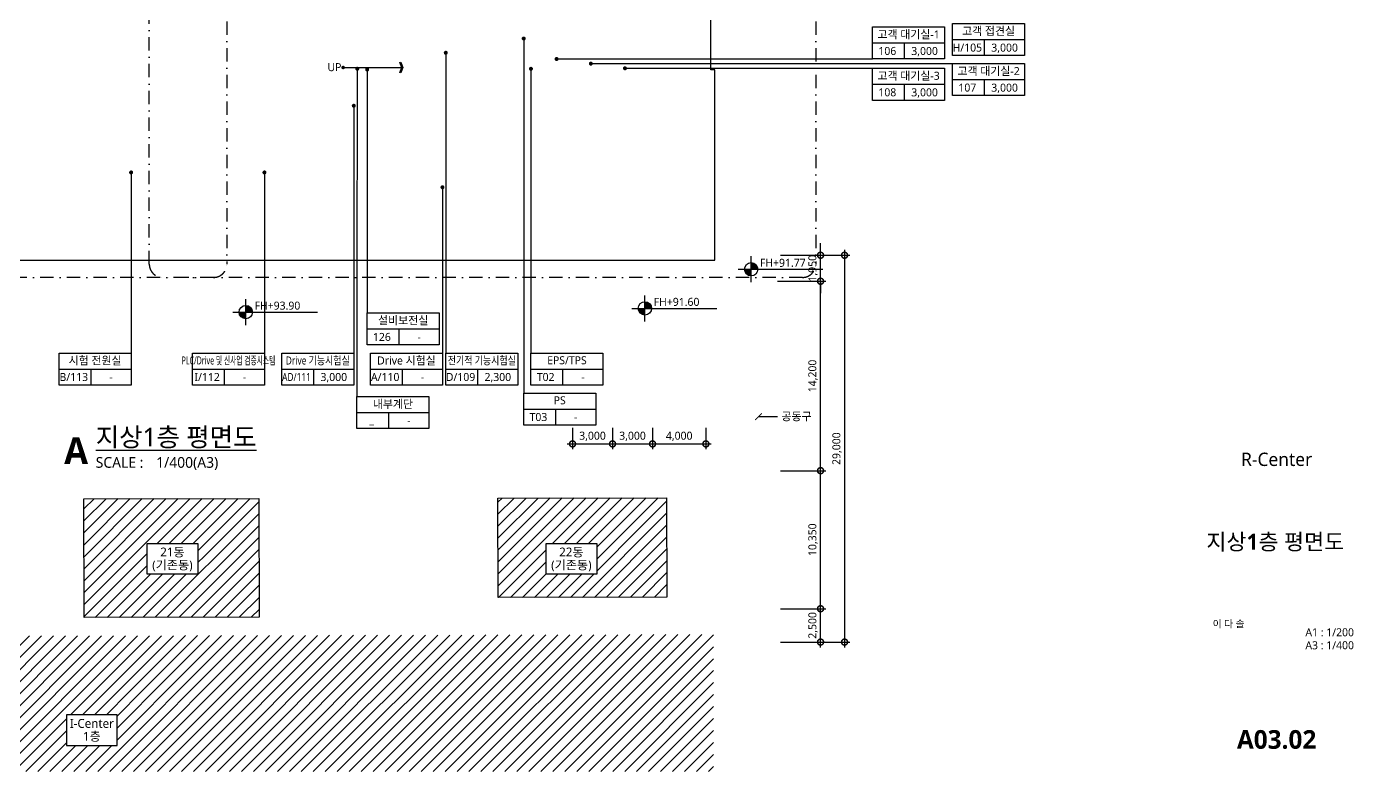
# Model space of a CAD drawing. Header units: millimetres. Extents: x -145104 to 501096, y 3876 to 113496.
# Drawn here: x 62355 to 161857, y 3876 to 59722 of the extents above; entities that cross this region are included whole.
import ezdxf
from ezdxf.enums import TextEntityAlignment as Align

# ---------------------------------------------------------------- set-up
doc = ezdxf.new("R2010")
doc.units = ezdxf.units.MM
doc.header["$LTSCALE"] = 200
doc.linetypes.add('DASHDOT-GAUN', pattern=[10, 5, -2.5, 0, -2.5])
doc.layers.get('DEFPOINTS').update_dxf_attribs({"color": 137})
doc.layers.add('@도면수정사항', color=7, linetype='Continuous', plot=False)
doc.layers.add('AREA', color=30, linetype='Continuous', plot=False)
for name, color, linetype in [('DIM', 7, 'Continuous'), ('HAT', 8, 'Continuous'), ('SYM', 6, 'Continuous'), ('SYM-LEAD', 6, 'Continuous'), ('SYM-LEVEL', 7, 'Continuous'), ('TEXT', 3, 'Continuous'), ('TEXT-NOTE', 6, 'Continuous'), ('XR-SHEET$0$TITLE', 7, 'Continuous'), ('XR-SHEET$1$SHT', 5, 'Continuous'), ('XR-SHEET$1$TEXT', 3, 'Continuous')]:
    doc.layers.add(name, color=color, linetype=linetype)
doc.styles.add('$0$스타일1', font='malgun.ttf')
doc.styles.add('XR-SHEET$0$굴림체(옥산)', font='malgun.ttf')
doc.styles.add('맑은고딕B', font='malgunbd.ttf')
doc.styles.add('스타일1', font='malgun.ttf')
doc.dimstyles.new('CJA', dxfattribs={"dimscale": 300, "dimtxt": 2.7, "dimasz": 1, "dimexe": 2, "dimexo": 3, "dimgap": 1, "dimtad": 1, "dimdec": 0, "dimzin": 1, "dimdsep": 46, "dimlunit": 6, "dimtxsty": '$0$스타일1', "dimblk": 'CJDOT', "dimcen": 0.09, "dimdle": 1, "dimclrd": 256, "dimclre": 256, "dimclrt": 3, "dimadec": 0, "dimazin": 0, "dimtfac": 1, "dimtdec": 0, "dimtix": 1, "dimtmove": 2, "dimatfit": 3, "dimldrblk": 'CJDOT', "dimfxl": 1, "dimtolj": 1, "dimtzin": 1, "dimarcsym": 0})
doc.dimstyles.new('DIM-QD 1', dxfattribs={"dimtxt": 3, "dimasz": 1.5, "dimexe": 1, "dimexo": 0, "dimgap": 1, "dimtad": 1, "dimdec": 3, "dimdsep": 46, "dimlunit": 6, "dimtxsty": '$0$스타일1', "dimblk1": 'ARCHTICK', "dimblk2": 'ARCHTICK', "dimsah": 1, "dimcen": 0, "dimclrd": 256, "dimclre": 256, "dimclrt": 3, "dimazin": 2, "dimtfac": 1, "dimtdec": 3, "dimtix": 1, "dimtmove": 2, "dimatfit": 3, "dimldrblk": 'ARCHTICK', "dimfxl": 1, "dimtolj": 1, "dimtzin": 0, "dimarcsym": 0})

# ---------------------------------------------------------------- blocks, each defined once
blk = doc.blocks.new('XR-SHEET$0$TITLE')
at = {"layer": 'XR-SHEET$0$TITLE', "true_color": 0x000000, "style": 'XR-SHEET$0$굴림체(옥산)'}
for tag, height, p in [('동명칭', 6, (776.77, -457.26)), ('SCALE-A1', 3, (797.5, -522)), ('SCALE-A3', 3, (797.5, -527)), ('DATA', 3, (797.5, -540))]:
    blk.add_attdef(tag, text='', height=height, dxfattribs=at).set_placement(p, align=Align.MIDDLE)
for tag, height, p in [('TITLE1', 6, (776.5, -479.4)), ('TITLE4', 6, (776.5, -484.39)), ('TITLE2', 6, (776.5, -489)), ('TITLE5', 6, (776.5, -493.99)), ('TITLE3', 6, (776.5, -498.7)), ('NAME-1', 3, (760.16, -517.5)), ('NAME-2', 3, (760.16, -526.5)), ('A0.00', 7, (776.5, -561))]:
    blk.add_attdef(tag, text='', height=height, dxfattribs=at).set_placement(p, align=Align.MIDDLE_CENTER)
blk = doc.blocks.new('dwgtitle')
at = {"layer": 'SYM', "color": 3, "style": '스타일1'}
blk.add_text('SCALE :', height=4, dxfattribs=at).set_placement((12.25, -1.4))
at = {"layer": 'SYM', "color": 6, "style": '맑은고딕B'}
blk.add_attdef('A', text='', height=10, dxfattribs=at).set_placement((4.89, 5), align=Align.MIDDLE)
at = {"layer": 'SYM', "color": 3, "style": '스타일1'}
for tag, p, height in [('%%UTITLE', (12.25, 6.59), 7), ('1/100', (34.89, -1.4), 4)]:
    blk.add_attdef(tag, p, '', height=height, dxfattribs=at)
blk = doc.blocks.new('room')
at = {"layer": 'TEXT-NOTE'}
for p, q in [((0, 0), (0, 12)), ((0, 12), (27, 12)), ((27, 12), (27, 0)), ((0, 6), (27, 6)), ((12, 0), (12, 6)), ((27, 0), (0, 0))]:
    blk.add_line(p, q, dxfattribs=at)
at = {"layer": 'TEXT-NOTE', "color": 3, "style": '스타일1'}
for tag, p in [('실명', (13.5, 9.28)), ('101', (5.53, 3.02)), ('2400', (19.5, 3))]:
    blk.add_attdef(tag, text='', height=3, dxfattribs=at).set_placement(p, align=Align.MIDDLE)
blk = doc.blocks.new('_ARCHTICK')
at = {"color": 0, "linetype": 'ByBlock', "const_width": 0.15}
blk.add_lwpolyline([(-0.5, -0.5), (0.5, 0.5)], dxfattribs=at)
blk = doc.blocks.new('arrowx')
at = {"layer": 'SYM', "color": 6}
blk.add_lwpolyline([(-0.2, -0.5), (-0.29, -0.46), (-0.11, 0), (-0.29, 0.46), (-0.2, 0.5), (0, 0)], close=True, dxfattribs=at)
for points in [[(-0.2, 0.5), (-0.29, 0.46), (0, 0), (-0.11, 0)], [(0, 0), (-0.11, 0), (-0.2, -0.5), (-0.29, -0.46)]]:
    blk.add_solid(points, dxfattribs=at)
blk = doc.blocks.new('LEVEL1')
at = {"layer": 'SYM-LEVEL'}
h = blk.add_hatch(color=6, dxfattribs=at)
edge = h.paths.add_edge_path()
edge.add_ellipse((4.87, 0), major_axis=(1.77, 1.77), ratio=1, start_angle=405, end_angle=495)
edge.add_line((2.37, 0), (4.87, 0))
edge.add_line((4.87, 0), (4.87, 2.5))
edge = h.paths.add_edge_path()
edge.add_ellipse((4.87, 0), major_axis=(1.77, 1.77), ratio=1, start_angle=225, end_angle=315)
edge.add_line((7.37, 0), (4.87, 0))
edge.add_line((4.87, 0), (4.87, -2.5))
at = {"layer": 'SYM-LEVEL', "color": 6}
for p, q in [((0, 0), (9.74, 0)), ((4.87, 4.87), (4.87, -4.87)), ((9.07, 0), (31.8, 0))]:
    blk.add_line(p, q, dxfattribs=at)
blk.add_ellipse((4.87, 0), major_axis=(1.77, 1.77), ratio=1, start_param=5.497787, end_param=11.780972, dxfattribs=at)
at = {"layer": 'SYM-LEVEL', "color": 3, "style": '스타일1'}
for tag, p in [('1층-바닥마감', (8.16, 1.11)), ('EL-+100', (8.16, -3.93))]:
    blk.add_attdef(tag, p, '', height=3, dxfattribs=at)
blk = doc.blocks.new('_DotSmall')
at = {"color": 0, "linetype": 'ByBlock', "const_width": 0.5}
blk.add_lwpolyline([(-0.0625, 0, 1), (0.0625, 0, 1)], format="xyb", close=True, dxfattribs=at)
blk = doc.blocks.new('*D164')
at = {"layer": 'DEFPOINTS', "color": 0, "transparency": 16777216}
for p in [(118296, 42576), (118296, 13576), (123696, 13576)]:
    blk.add_point(p, dxfattribs=at)
at = {"layer": 'DIM', "color": 7, "lineweight": -2, "transparency": 16777216}
for p, q in [((123696, 42976), (123696, 13176)), ((118896, 42576), (124096, 42576)), ((118896, 13576), (124096, 13576))]:
    blk.add_line(p, q, dxfattribs=at)
at = {"layer": 'DIM', "color": 7, "lineweight": -2, "transparency": 16777216, "xscale": 900, "yscale": 900, "zscale": 900}
for p, rotation in [((123696, 42576), 90), ((123696, 13576), 270)]:
    blk.add_blockref('_DotSmall', p, dxfattribs=dict(at, rotation=rotation))
at = {"layer": 'DIM', "color": 3, "transparency": 16777216, "insert": (123136, 28076), "char_height": 600, "attachment_point": 5, "rotation": 90, "style": '$0$스타일1'}
blk.add_mtext('\\A1;29,000', dxfattribs=at)
blk = doc.blocks.new('CJDOT')
blk.add_line((-2, 0), (2, 0))
at = {"const_width": 0.5}
blk.add_lwpolyline([(-0.25, 0, 1), (0.25, 0, 1)], format="xyb", close=True, dxfattribs=at)
blk = doc.blocks.new('*D165')
at = {"layer": 'DEFPOINTS', "color": 0, "transparency": 16777216}
for p in [(118296, 42576), (121896, 42576), (118078, 40626)]:
    blk.add_point(p, dxfattribs=at)
at = {"layer": 'DIM', "color": 7, "lineweight": -2, "transparency": 16777216}
for p, q in [((121896, 42576), (121896, 43476)), ((118896, 42576), (122296, 42576)), ((121896, 40626), (121896, 42576)), ((118678, 40626), (122296, 40626)), ((121896, 40626), (121896, 39726))]:
    blk.add_line(p, q, dxfattribs=at)
at = {"layer": 'DIM', "color": 7, "lineweight": -2, "transparency": 16777216, "xscale": 900, "yscale": 900, "zscale": 900}
for p, rotation in [((121896, 42576), 270), ((121896, 40626), 90)]:
    blk.add_blockref('_DotSmall', p, dxfattribs=dict(at, rotation=rotation))
at = {"layer": 'DIM', "color": 3, "transparency": 16777216, "insert": (121334, 41601), "char_height": 600, "attachment_point": 5, "rotation": 90, "style": '$0$스타일1'}
blk.add_mtext('\\A1;1,950', dxfattribs=at)
blk = doc.blocks.new('*D166')
at = {"layer": 'DEFPOINTS', "color": 0, "transparency": 16777216}
for p in [(118296, 40626), (121896, 40626), (118296, 26426)]:
    blk.add_point(p, dxfattribs=at)
at = {"layer": 'DIM', "color": 7, "lineweight": -2, "transparency": 16777216}
for p, q in [((121896, 26026), (121896, 41026)), ((118896, 40626), (122296, 40626)), ((118896, 26426), (122296, 26426))]:
    blk.add_line(p, q, dxfattribs=at)
at = {"layer": 'DIM', "color": 7, "lineweight": -2, "transparency": 16777216, "xscale": 900, "yscale": 900, "zscale": 900}
for p, rotation in [((121896, 40626), 90), ((121896, 26426), 270)]:
    blk.add_blockref('_DotSmall', p, dxfattribs=dict(at, rotation=rotation))
at = {"layer": 'DIM', "color": 3, "transparency": 16777216, "insert": (121334, 33526), "char_height": 600, "attachment_point": 5, "rotation": 90, "style": '$0$스타일1'}
blk.add_mtext('\\A1;14,200', dxfattribs=at)
blk = doc.blocks.new('*D167')
at = {"layer": 'DEFPOINTS', "color": 0, "transparency": 16777216}
for p in [(118296, 26426), (121896, 26426), (118296, 16076)]:
    blk.add_point(p, dxfattribs=at)
at = {"layer": 'DIM', "color": 7, "lineweight": -2, "transparency": 16777216}
for p, q in [((118896, 26426), (122296, 26426)), ((121896, 15676), (121896, 26826)), ((118896, 16076), (122296, 16076))]:
    blk.add_line(p, q, dxfattribs=at)
at = {"layer": 'DIM', "color": 7, "lineweight": -2, "transparency": 16777216, "xscale": 900, "yscale": 900, "zscale": 900}
for p, rotation in [((121896, 26426), 90), ((121896, 16076), 270)]:
    blk.add_blockref('_DotSmall', p, dxfattribs=dict(at, rotation=rotation))
at = {"layer": 'DIM', "color": 3, "transparency": 16777216, "insert": (121334, 21251), "char_height": 600, "attachment_point": 5, "rotation": 90, "style": '$0$스타일1'}
blk.add_mtext('\\A1;10,350', dxfattribs=at)
blk = doc.blocks.new('*D168')
at = {"layer": 'DEFPOINTS', "color": 0, "transparency": 16777216}
for p in [(118296, 16076), (121896, 16076), (118296, 13576)]:
    blk.add_point(p, dxfattribs=at)
at = {"layer": 'DIM', "color": 7, "lineweight": -2, "transparency": 16777216}
for p, q in [((118896, 16076), (122296, 16076)), ((121896, 13176), (121896, 16476)), ((118896, 13576), (122296, 13576))]:
    blk.add_line(p, q, dxfattribs=at)
at = {"layer": 'DIM', "color": 7, "lineweight": -2, "transparency": 16777216, "xscale": 900, "yscale": 900, "zscale": 900}
for p, rotation in [((121896, 16076), 90), ((121896, 13576), 270)]:
    blk.add_blockref('_DotSmall', p, dxfattribs=dict(at, rotation=rotation))
at = {"layer": 'DIM', "color": 3, "transparency": 16777216, "insert": (121336, 14826), "char_height": 600, "attachment_point": 5, "rotation": 90, "style": '$0$스타일1'}
blk.add_mtext('\\A1;2,500', dxfattribs=at)
blk = doc.blocks.new('*D214')
at = {"layer": 'DEFPOINTS', "color": 0, "transparency": 16777216}
for p in [(103296, 30234), (106296, 30234), (106296, 28434)]:
    blk.add_point(p, dxfattribs=at)
at = {"layer": 'DIM', "color": 7, "lineweight": -2, "transparency": 16777216}
for p, q in [((103296, 29634), (103296, 28034)), ((106296, 29634), (106296, 28034)), ((102896, 28434), (106696, 28434))]:
    blk.add_line(p, q, dxfattribs=at)
at = {"layer": 'DIM', "color": 7, "lineweight": -2, "transparency": 16777216, "xscale": 900, "yscale": 900, "zscale": 900, "rotation": 180}
blk.add_blockref('_DotSmall', (103296, 28434), dxfattribs=at)
at = {"layer": 'DIM', "color": 7, "lineweight": -2, "transparency": 16777216, "xscale": 900, "yscale": 900, "zscale": 900}
blk.add_blockref('_DotSmall', (106296, 28434), dxfattribs=at)
at = {"layer": 'DIM', "color": 3, "transparency": 16777216, "insert": (104796, 28994), "char_height": 600, "attachment_point": 5, "style": '스타일1'}
blk.add_mtext('\\A1;3,000', dxfattribs=at)
blk = doc.blocks.new('*D212')
at = {"layer": 'DEFPOINTS', "color": 0, "transparency": 16777216}
for p in [(106296, 30234), (109296, 30234), (109296, 28434)]:
    blk.add_point(p, dxfattribs=at)
at = {"layer": 'DIM', "color": 7, "lineweight": -2, "transparency": 16777216}
for p, q in [((106296, 29634), (106296, 28034)), ((109296, 29634), (109296, 28034)), ((105896, 28434), (109696, 28434))]:
    blk.add_line(p, q, dxfattribs=at)
at = {"layer": 'DIM', "color": 7, "lineweight": -2, "transparency": 16777216, "xscale": 900, "yscale": 900, "zscale": 900, "rotation": 180}
blk.add_blockref('_DotSmall', (106296, 28434), dxfattribs=at)
at = {"layer": 'DIM', "color": 7, "lineweight": -2, "transparency": 16777216, "xscale": 900, "yscale": 900, "zscale": 900}
blk.add_blockref('_DotSmall', (109296, 28434), dxfattribs=at)
at = {"layer": 'DIM', "color": 3, "transparency": 16777216, "insert": (107796, 28994), "char_height": 600, "attachment_point": 5, "style": '스타일1'}
blk.add_mtext('\\A1;3,000', dxfattribs=at)
blk = doc.blocks.new('*D213')
at = {"layer": 'DEFPOINTS', "color": 0, "transparency": 16777216}
for p in [(109296, 30234), (113296, 30234), (113296, 28434)]:
    blk.add_point(p, dxfattribs=at)
at = {"layer": 'DIM', "color": 7, "lineweight": -2, "transparency": 16777216}
for p, q in [((109296, 29634), (109296, 28034)), ((113296, 29634), (113296, 28034)), ((108896, 28434), (113696, 28434))]:
    blk.add_line(p, q, dxfattribs=at)
at = {"layer": 'DIM', "color": 7, "lineweight": -2, "transparency": 16777216, "xscale": 900, "yscale": 900, "zscale": 900, "rotation": 180}
blk.add_blockref('_DotSmall', (109296, 28434), dxfattribs=at)
at = {"layer": 'DIM', "color": 7, "lineweight": -2, "transparency": 16777216, "xscale": 900, "yscale": 900, "zscale": 900}
blk.add_blockref('_DotSmall', (113296, 28434), dxfattribs=at)
at = {"layer": 'DIM', "color": 3, "transparency": 16777216, "insert": (111296, 28994), "char_height": 600, "attachment_point": 5, "style": '스타일1'}
blk.add_mtext('\\A1;4,000', dxfattribs=at)

msp = doc.modelspace()

# ---------------------------------------------------------------- hatches: boundary and pattern name
at = {"layer": 'HAT'}
h = msp.add_hatch(dxfattribs=at)
h.set_pattern_fill('ANSI31', color=256, scale=200)
h.paths.add_polyline_path([(66657.8, 24321.8), (79770.5, 24351.1), (79790.4, 15452.1), (66677.7, 15422.8)])
h = msp.add_hatch(dxfattribs=at)
h.set_pattern_fill('ANSI31', color=256, scale=200)
h.paths.add_polyline_path([(97700.4, 24369.4), (110341.4, 24397.6), (110358, 16940.5), (97717.1, 16912.3)])
h = msp.add_hatch(dxfattribs=at)
h.set_pattern_fill('ANSI31', color=256, scale=200)
h.set_pattern_definition([(45, (892.6, 118476.2), (-449.0128, 449.0128), [])])
h.paths.add_polyline_path([(113866.1, 14146.2), (12499.4, 13919.9), (12521.9, 3876.2), (113862.6, 3876.2)])

# ---------------------------------------------------------------- linework, layer by layer
at = {"layer": '@도면수정사항'}
for points in [[(66657.8, 24321.8), (79770.5, 24351.1), (79790.4, 15452.1), (66677.7, 15422.8)], [(97700.4, 24369.4), (110341.4, 24397.6), (110358, 16940.5), (97717.1, 16912.3)]]:
    msp.add_lwpolyline(points, close=True, dxfattribs=at)
at = {"layer": 'AREA'}
msp.add_lwpolyline([(113963.6, 56478.7), (113656.1, 56478.7), (113656.1, 72208.7), (113963.6, 72208.7), (113963.6, 85943.7), (41928.6, 85943.7), (41928.6, 42208.9), (113963.6, 42208.9)], close=True, dxfattribs=at)
at = {"layer": 'SYM'}
msp.add_line((86029.4, 56651.2), (90576.1, 56651.2), dxfattribs=at)
at = {"layer": 'SYM', "color": 3, "linetype": 'DASHDOT-GAUN'}
for points in [[(41458, 87114), (76375.7, 87114, -0.4142136), (77375.7, 86114), (77375.7, 41914, -0.4142136), (76375.7, 40914), (41458, 40914, -0.4142136), (40458, 41914), (40458, 86114, -0.4142136)], [(72556.4, 87114), (120536.1, 87114, -0.4142136), (121536.1, 86114), (121536.1, 41914, -0.4142136), (120536.1, 40914), (72556.4, 40914, -0.4142136), (71556.4, 41914), (71556.4, 86114, -0.4142136)]]:
    msp.add_lwpolyline(points, format="xyb", close=True, dxfattribs=at)
at = {"layer": 'SYM', "const_width": 133.3}
msp.add_lwpolyline([(86096.1, 56717.9, 1), (86096.1, 56584.5, 1)], format="xyb", close=True, dxfattribs=at)

# ---------------------------------------------------------------- block references
at = {"layer": 'SYM', "xscale": 800.0000000000002, "yscale": 800.0000000000002, "zscale": 800.0000000000002}
msp.add_blockref('arrowx', (90576.1, 56651.2), dxfattribs=at)
at = {"layer": 'SYM', "xscale": 200.0000000000001, "yscale": 200.0000000000001, "zscale": 200.0000000000001}
msp.add_blockref('dwgtitle', (65093.7, 26923.5), dxfattribs=at).add_auto_attribs({'%%UTITLE': '%%u지상1층 평면도', '1/100': '1/400(A3)', 'A': 'A'})
at = {"layer": 'SYM-LEVEL'}
ref = msp.add_blockref('LEVEL1', (115717.5, 41523.3), dxfattribs=dict(at, xscale=-200.0000000000001, yscale=200.0000000000001, zscale=200.0000000000001, rotation=180))
ref.add_attrib('EL-+100', 'FH+91.77', (117349, 41709.3), dxfattribs={"color": 3, "height": 600, "style": '스타일1'})
ref = msp.add_blockref('LEVEL1', (77823.7, 38314.8), dxfattribs=dict(at, xscale=-200.0000000000001, yscale=200.0000000000001, zscale=200.0000000000001, rotation=180))
ref.add_attrib('EL-+100', 'FH+93.90', (79455.1, 38500.8), dxfattribs={"color": 3, "height": 600, "style": '스타일1'})
ref = msp.add_blockref('LEVEL1', (107752.5, 38595.6, 91603.3), dxfattribs=dict(at, xscale=-200.0000000000001, yscale=200.0000000000001, zscale=200.0000000000001, rotation=180))
ref.add_attrib('EL-+100', 'FH+91.60', (109383.9, 38781.6, 91603.3), dxfattribs={"color": 3, "height": 600, "style": '스타일1'})
at = {"layer": 'TEXT'}
ref = msp.add_blockref('XR-SHEET$0$TITLE', (796.1, -323.8), dxfattribs=dict(at, xscale=200, yscale=200, zscale=200))
ref.add_attrib('TITLE2', '지상1층 평면도', dxfattribs={"layer": 'XR-SHEET$1$SHT', "color": 4, "true_color": 0x000004, "height": 1200, "style": '맑은고딕B'}).set_placement((155996.1, 21093.4), align=Align.MIDDLE_CENTER)
ref.add_attrib('NAME-1', '이 다 솔', dxfattribs={"layer": 'XR-SHEET$1$TEXT', "color": 3, "true_color": 0x000003, "height": 540, "style": '스타일1'}).set_placement((151296.1, 14942.7, 2754.3), align=Align.MIDDLE_LEFT)
ref.add_attrib('SCALE-A1', 'A1 : 1/200', dxfattribs={"layer": 'XR-SHEET$1$SHT', "color": 3, "true_color": 0x000003, "height": 600, "style": '스타일1'}).set_placement((160074.3, 14310.6), align=Align.MIDDLE_CENTER)
ref.add_attrib('SCALE-A3', 'A3 : 1/400', dxfattribs={"layer": 'XR-SHEET$1$SHT', "color": 3, "true_color": 0x000003, "height": 600, "style": '스타일1'}).set_placement((160074.3, 13337.7), align=Align.MIDDLE_CENTER)
ref.add_attrib('A0.00', 'A03.02', dxfattribs={"layer": 'XR-SHEET$1$SHT', "color": 4, "true_color": 0x000004, "height": 1400, "style": '맑은고딕B'}).set_placement((156096.1, 6276.2), align=Align.MIDDLE_CENTER)
at = {"layer": 'TEXT-NOTE'}
ref = msp.add_blockref('room', (131797.6, 57542), dxfattribs=dict(at, xscale=200, yscale=200, zscale=200))
ref.add_attrib('2400', '3,000', dxfattribs={"color": 3, "height": 600, "style": '스타일1'}).set_placement((135697.6, 58142), align=Align.MIDDLE_CENTER)
ref.add_attrib('101', 'H/105', dxfattribs={"color": 3, "height": 600, "style": '스타일1'}).set_placement((132902.9, 58145.6), align=Align.MIDDLE)
ref.add_attrib('실명', '고객 접견실', dxfattribs={"color": 3, "height": 600, "style": '스타일1'}).set_placement((134497.6, 59398.4), align=Align.MIDDLE)
ref = msp.add_blockref('room', (125797.6, 57290.2), dxfattribs=dict(at, xscale=200, yscale=200, zscale=200))
ref.add_attrib('2400', '3,000', dxfattribs={"color": 3, "height": 600, "style": '스타일1'}).set_placement((129697.6, 57890.2), align=Align.MIDDLE_CENTER)
ref.add_attrib('101', '106', dxfattribs={"color": 3, "height": 600, "style": '스타일1'}).set_placement((126902.9, 57893.8), align=Align.MIDDLE)
ref.add_attrib('실명', '고객 대기실-1', dxfattribs={"color": 3, "height": 600, "style": '스타일1'}).set_placement((128497.6, 59146.6), align=Align.MIDDLE)
ref = msp.add_blockref('room', (131797.6, 54542), dxfattribs=dict(at, xscale=200, yscale=200, zscale=200))
ref.add_attrib('2400', '3,000', dxfattribs={"color": 3, "height": 600, "style": '스타일1'}).set_placement((135697.6, 55142), align=Align.MIDDLE_CENTER)
ref.add_attrib('101', '107', dxfattribs={"color": 3, "height": 600, "style": '스타일1'}).set_placement((132902.9, 55145.6), align=Align.MIDDLE)
ref.add_attrib('실명', '고객 대기실-2', dxfattribs={"color": 3, "height": 600, "style": '스타일1'}).set_placement((134497.6, 56398.4), align=Align.MIDDLE)
ref = msp.add_blockref('room', (125797.6, 54190.2), dxfattribs=dict(at, xscale=200, yscale=200, zscale=200))
ref.add_attrib('2400', '3,000', dxfattribs={"color": 3, "height": 600, "style": '스타일1'}).set_placement((129697.6, 54790.2), align=Align.MIDDLE_CENTER)
ref.add_attrib('101', '108', dxfattribs={"color": 3, "height": 600, "style": '스타일1'}).set_placement((126902.9, 54793.8), align=Align.MIDDLE)
ref.add_attrib('실명', '고객 대기실-3', dxfattribs={"color": 3, "height": 600, "style": '스타일1'}).set_placement((128497.6, 56046.6), align=Align.MIDDLE)
ref = msp.add_blockref('room', (87897.5, 35848.5), dxfattribs=dict(at, xscale=200, yscale=200, zscale=200))
ref.add_attrib('2400', '-', dxfattribs={"color": 3, "height": 600, "style": '스타일1'}).set_placement((91797.5, 36448.5), align=Align.MIDDLE_CENTER)
ref.add_attrib('101', '126', dxfattribs={"color": 3, "height": 600, "style": '스타일1'}).set_placement((89002.8, 36452.1), align=Align.MIDDLE)
ref.add_attrib('실명', '설비보전실', dxfattribs={"color": 3, "height": 600, "style": '스타일1'}).set_placement((90597.5, 37704.9), align=Align.MIDDLE)
ref = msp.add_blockref('room', (64794.8, 32846.8), dxfattribs=dict(at, xscale=200, yscale=200, zscale=200))
ref.add_attrib('2400', '-', dxfattribs={"color": 3, "height": 600, "style": '스타일1'}).set_placement((68694.8, 33446.8), align=Align.MIDDLE_CENTER)
ref.add_attrib('101', 'B/113', dxfattribs={"color": 3, "height": 600, "style": '스타일1'}).set_placement((65900.1, 33450.4), align=Align.MIDDLE)
ref.add_attrib('실명', '시험 전원실', dxfattribs={"color": 3, "height": 600, "style": '스타일1'}).set_placement((67494.8, 34703.2), align=Align.MIDDLE)
ref = msp.add_blockref('room', (74794.8, 32846.8), dxfattribs=dict(at, xscale=200, yscale=200, zscale=200))
ref.add_attrib('2400', '-', dxfattribs={"color": 3, "height": 600, "style": '스타일1'}).set_placement((78694.8, 33446.8), align=Align.MIDDLE_CENTER)
ref.add_attrib('101', 'I/112', dxfattribs={"color": 3, "height": 600, "style": '스타일1'}).set_placement((75900.1, 33450.4), align=Align.MIDDLE)
ref.add_attrib('실명', 'PLC/Drive 및 신사업 검증시스템', dxfattribs={"color": 3, "height": 600, "style": '스타일1', "width": 0.6}).set_placement((77494.8, 34703.2), align=Align.MIDDLE)
ref = msp.add_blockref('room', (81494.8, 32846.8), dxfattribs=dict(at, xscale=200, yscale=200, zscale=200))
ref.add_attrib('2400', '3,000', dxfattribs={"color": 3, "height": 600, "style": '스타일1'}).set_placement((85394.8, 33446.8), align=Align.MIDDLE_CENTER)
ref.add_attrib('101', 'AD/111', dxfattribs={"color": 3, "height": 600, "style": '스타일1', "width": 0.8}).set_placement((82600.1, 33450.4), align=Align.MIDDLE)
ref.add_attrib('실명', 'Drive 기능시험실', dxfattribs={"color": 3, "height": 600, "style": '스타일1', "width": 0.8}).set_placement((84194.8, 34703.2), align=Align.MIDDLE)
ref = msp.add_blockref('room', (88143.1, 32846.8), dxfattribs=dict(at, xscale=200, yscale=200, zscale=200))
ref.add_attrib('2400', '-', dxfattribs={"color": 3, "height": 600, "style": '스타일1'}).set_placement((92043.1, 33446.8), align=Align.MIDDLE_CENTER)
ref.add_attrib('101', 'A/110', dxfattribs={"color": 3, "height": 600, "style": '스타일1'}).set_placement((89248.4, 33450.4), align=Align.MIDDLE)
ref.add_attrib('실명', 'Drive 시험실', dxfattribs={"color": 3, "height": 600, "style": '스타일1'}).set_placement((90843.1, 34703.2), align=Align.MIDDLE)
ref = msp.add_blockref('room', (93794.8, 32846.8), dxfattribs=dict(at, xscale=200, yscale=200, zscale=200))
ref.add_attrib('2400', '2,300', dxfattribs={"color": 3, "height": 600, "style": '스타일1'}).set_placement((97694.8, 33446.8), align=Align.MIDDLE_CENTER)
ref.add_attrib('101', 'D/109', dxfattribs={"color": 3, "height": 600, "style": '스타일1'}).set_placement((94900.1, 33450.4), align=Align.MIDDLE)
ref.add_attrib('실명', '전기적 기능시험실', dxfattribs={"color": 3, "height": 600, "style": '스타일1', "width": 0.8}).set_placement((96494.8, 34703.2), align=Align.MIDDLE)
ref = msp.add_blockref('room', (100179.1, 32846.8), dxfattribs=dict(at, xscale=200, yscale=200, zscale=200))
ref.add_attrib('2400', '-', dxfattribs={"color": 3, "height": 600, "style": '스타일1'}).set_placement((104079.1, 33446.8), align=Align.MIDDLE_CENTER)
ref.add_attrib('101', 'T02', dxfattribs={"color": 3, "height": 600, "style": '스타일1'}).set_placement((101284.4, 33450.4), align=Align.MIDDLE)
ref.add_attrib('실명', 'EPS/TPS', dxfattribs={"color": 3, "height": 600, "style": '스타일1'}).set_placement((102879.1, 34703.2), align=Align.MIDDLE)
ref = msp.add_blockref('room', (87126.5, 29576.2), dxfattribs=dict(at, xscale=200, yscale=200, zscale=200))
ref.add_attrib('2400', '-', dxfattribs={"color": 3, "height": 600, "style": '스타일1'}).set_placement((91026.5, 30176.2), align=Align.MIDDLE_CENTER)
ref.add_attrib('101', '_', dxfattribs={"color": 3, "height": 600, "style": '스타일1'}).set_placement((88231.8, 30179.8), align=Align.MIDDLE)
ref.add_attrib('실명', '내부계단', dxfattribs={"color": 3, "height": 600, "style": '스타일1'}).set_placement((89826.5, 31432.6), align=Align.MIDDLE)
ref = msp.add_blockref('room', (99636.2, 29846.8), dxfattribs=dict(at, xscale=200, yscale=200, zscale=200))
ref.add_attrib('2400', '-', dxfattribs={"color": 3, "height": 600, "style": '스타일1'}).set_placement((103536.2, 30446.8), align=Align.MIDDLE_CENTER)
ref.add_attrib('101', 'T03', dxfattribs={"color": 3, "height": 600, "style": '스타일1'}).set_placement((100741.5, 30450.4), align=Align.MIDDLE)
ref.add_attrib('실명', 'PS', dxfattribs={"color": 3, "height": 600, "style": '스타일1'}).set_placement((102336.2, 31703.2), align=Align.MIDDLE)

# ---------------------------------------------------------------- texts
at = {"layer": 'TEXT', "color": 3, "style": '스타일1'}
msp.add_text('UP', height=600, dxfattribs=at).set_placement((85443.3, 56377.5), align=Align.CENTER)
msp.add_text('공동구', height=600, dxfattribs=at).set_placement((118965.6, 30194.2))
at = {"layer": 'TEXT', "style": '스타일1'}
msp.add_text('R-Center', height=1000, dxfattribs=at).set_placement((156096.1, 27276.2), align=Align.MIDDLE_CENTER)

# ---------------------------------------------------------------- dimensions: what is measured, and where the dimension line sits
at = {"layer": 'DIM'}
for base, p1, p2, picture, middle in [((121896.1, 42576.2), (118078.1, 40626.2), (118296.1, 42576.2), '*D165', (121334.1, 41601.2)), ((123696.1, 13576.2), (118296.1, 42576.2), (118296.1, 13576.2), '*D164', (123135.7, 28076.2)), ((121896.1, 40626.2), (118296.1, 26426.2), (118296.1, 40626.2), '*D166', (121334.1, 33526.2)), ((121896.1, 26426.2), (118296.1, 16076.2), (118296.1, 26426.2), '*D167', (121334.1, 21251.2)), ((121896.1, 16076.2), (118296.1, 13576.2), (118296.1, 16076.2), '*D168', (121335.7, 14826.2))]:
    dim = msp.add_linear_dim(base=base, p1=p1, p2=p2, angle=90, dimstyle='CJA', override={"dimscale": 200, "dimtxt": 3, "dimasz": 4.5, "dimblk1": 'DotSmall', "dimblk2": 'DotSmall', "dimsah": 1, "dimdle": 2, "dimclrd": 7, "dimclre": 7}, dxfattribs=at)
    dim.commit()
    dim.dimension.update_dxf_attribs({"geometry": picture, "text_midpoint": middle})
for base, p1, p2, picture, middle in [((106296.1, 28433.6), (103296.1, 30233.6), (106296.1, 30233.6), '*D214', (104796.1, 28994)), ((109296.1, 28433.6), (106296.1, 30233.6), (109296.1, 30233.6), '*D212', (107796.1, 28994)), ((113296.1, 28433.6), (109296.1, 30233.6), (113296.1, 30233.6), '*D213', (111296.1, 28994))]:
    dim = msp.add_linear_dim(base=base, p1=p1, p2=p2, dimstyle='CJA', override={"dimscale": 200, "dimtxt": 3, "dimasz": 4.5, "dimtxsty": '스타일1', "dimblk1": 'DotSmall', "dimblk2": 'DotSmall', "dimsah": 1, "dimdle": 2, "dimclrd": 7, "dimclre": 7}, dxfattribs=at)
    dim.commit()
    dim.dimension.update_dxf_attribs({"geometry": picture, "text_midpoint": middle})

# ---------------------------------------------------------------- leaders
at = {"layer": 'SYM-LEAD'}
for points, override in [([(99636.2, 58824.8), (99636.2, 40126.4), (99636.2, 32246.8)], {"dimscale": 200, "dimasz": 1.5, "dimtad": 0, "dimclrd": 6, "dimldrblk": 'DOT'}), ([(93794.8, 57757), (93794.8, 40126.4), (93794.8, 35246.8)], {"dimscale": 200, "dimasz": 1.5, "dimtad": 0, "dimclrd": 6, "dimldrblk": 'DOT'}), ([(102100.3, 57290.2), (114418, 57290.2), (125797.6, 57290.2)], {"dimscale": 200, "dimasz": 1.5, "dimtad": 0, "dimclrd": 6, "dimldrblk": 'DOT'}), ([(104670.5, 56942), (126918, 56942), (131797.6, 56942)], {"dimscale": 200, "dimasz": 1.5, "dimtad": 0, "dimclrd": 6, "dimldrblk": 'DOT'}), ([(107229.9, 56590.2), (114418, 56590.2), (125797.6, 56590.2)], {"dimscale": 200, "dimasz": 1.5, "dimtad": 0, "dimclrd": 6, "dimldrblk": 'DOT'}), ([(87157.3, 56556.7), (87126.5, 39855.8), (87126.5, 31976.2)], {"dimscale": 200, "dimasz": 1.5, "dimtad": 0, "dimclrd": 6, "dimldrblk": 'DOT'}), ([(87897.5, 56505.5), (87897.5, 43128.1), (87897.5, 38248.5)], {"dimscale": 200, "dimasz": 1.5, "dimtad": 0, "dimclrd": 6, "dimldrblk": 'DOT'}), ([(100179.1, 56554.4), (100179.1, 40126.4), (100179.1, 35246.8)], {"dimscale": 200, "dimasz": 1.5, "dimtad": 0, "dimclrd": 6, "dimldrblk": 'DOT'}), ([(86894.8, 53785.5), (86894.8, 40126.4), (86894.8, 35246.8)], {"dimscale": 200, "dimasz": 1.5, "dimtad": 0, "dimclrd": 6, "dimldrblk": 'DOT'}), ([(70194.8, 48785.5), (70194.8, 40126.4), (70194.8, 35246.8)], {"dimscale": 200, "dimasz": 1.5, "dimtad": 0, "dimclrd": 6, "dimldrblk": 'DOT'}), ([(80194.8, 48785.5), (80194.8, 40126.4), (80194.8, 35246.8)], {"dimscale": 200, "dimasz": 1.5, "dimtad": 0, "dimclrd": 6, "dimldrblk": 'DOT'}), ([(93543.1, 47672.2), (93543.1, 40126.4), (93543.1, 35246.8)], {"dimscale": 200, "dimasz": 1.5, "dimtad": 0, "dimclrd": 6, "dimldrblk": 'DOT'}), ([(117238.8, 30479.4), (118637.7, 30479.4), (118663.7, 30479.4)], {"dimscale": 200, "dimasz": 2.5, "dimtad": 0, "dimclrd": 6})]:
    msp.add_leader(points, dimstyle='DIM-QD 1', override=override, dxfattribs=at)

# ---------------------------------------------------------------- next in the draw order: wipeouts: each hides what was drawn before it
for points in [[(71394.9, 20973), (71394.9, 18661.7), (75197.2, 18661.7), (75197.2, 20973)], [(101311.2, 20973), (101311.2, 18661.7), (105113.5, 18661.7), (105113.5, 20973)], [(65351.3, 8126.1), (65351.3, 5814.8), (69153.6, 5814.8), (69153.6, 8126.1)]]:
    msp.add_wipeout(points)

# ---------------------------------------------------------------- next in the draw order: linework, layer by layer
for points in [[(71394.9, 20973), (75197.2, 20973), (75197.2, 18661.7), (71394.9, 18661.7)], [(101311.2, 20973), (105113.5, 20973), (105113.5, 18661.7), (101311.2, 18661.7)]]:
    msp.add_lwpolyline(points, close=True)

# ---------------------------------------------------------------- next in the draw order: texts
at = {"layer": 'TEXT', "style": '스타일1'}
for s, p in [('21동', (73294.8, 20325.9)), ('22동', (103211.1, 20325.9)), ('(기존동)', (73294.8, 19355)), ('(기존동)', (103211.1, 19355)), ('I-Center', (67251.2, 7479)), ('1층', (67251.2, 6508.1))]:
    msp.add_text(s, height=666.67, dxfattribs=at).set_placement(p, align=Align.MIDDLE_CENTER)

# ---------------------------------------------------------------- next in the draw order: wipeouts: each hides what was drawn before it
msp.add_wipeout([(65351.3, 8126.1), (65351.3, 5814.8), (69153.6, 5814.8), (69153.6, 8126.1)])

# ---------------------------------------------------------------- next in the draw order: linework, layer by layer
msp.add_lwpolyline([(69153.6, 8126.1), (65351.3, 8126.1), (65351.3, 5814.8), (69153.6, 5814.8)], close=True)

# ---------------------------------------------------------------- next in the draw order: texts
for s, p in [('I-Center', (67251.2, 7479)), ('1층', (67251.2, 6508.1))]:
    msp.add_text(s, height=666.67, dxfattribs=at).set_placement(p, align=Align.MIDDLE_CENTER)

doc.saveas('drawing.dxf')
